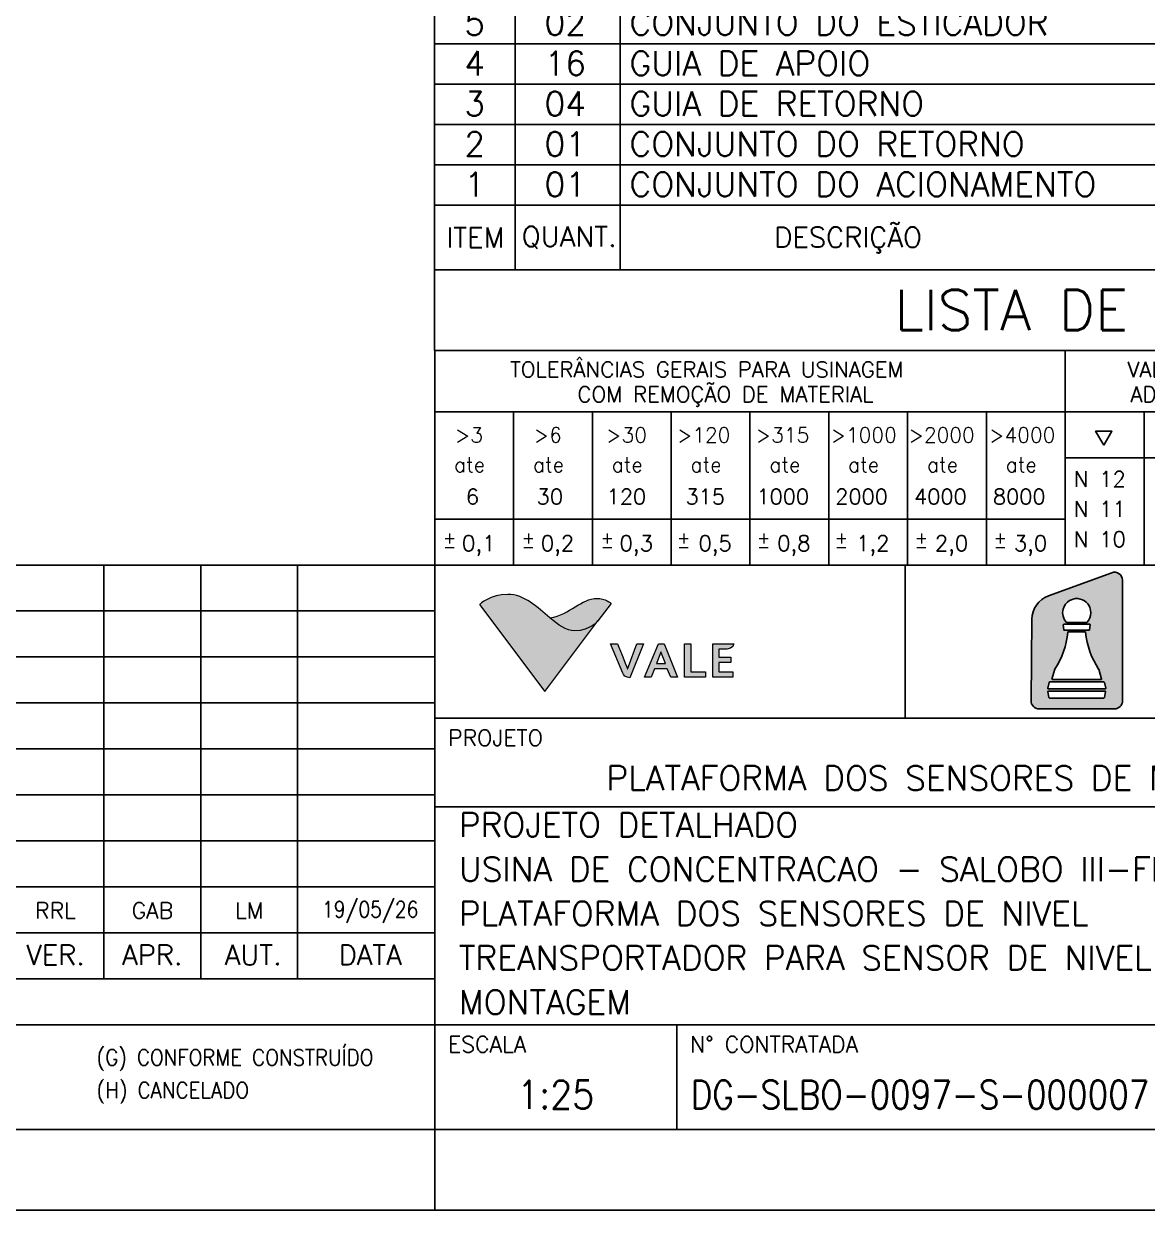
# Model space of a CAD drawing. Header units: metres. Extents: x 0 to 21025, y 0 to 14850.
# Drawn here: x 15126 to 18608, y 0 to 3678 of the extents above; entities that cross this region are included whole.
import ezdxf
from ezdxf.enums import TextEntityAlignment as Align

# ---------------------------------------------------------------- set-up
doc = ezdxf.new("R2010")
doc.units = ezdxf.units.M
doc.header["$LTSCALE"] = 25
for name, color, linetype in [('FORMATO', 7, 'Continuous'), ('FRL2', 2, 'Continuous'), ('FRL3', 3, 'Continuous'), ('FRL4', 4, 'Continuous'), ('FRL5', 5, 'Continuous'), ('FRL6', 6, 'Continuous'), ('FRL7', 7, 'Continuous'), ('FRR100', 4, 'Continuous'), ('FRR120', 5, 'Continuous'), ('FRR140', 5, 'Continuous'), ('FRR175', 1, 'Continuous'), ('FRR80', 3, 'Continuous'), ('GSB', 7, 'Continuous')]:
    doc.layers.add(name, color=color, linetype=linetype)
doc.styles.add('R100', font='simplex.shx', dxfattribs={"height": 2.5})
doc.styles.add('R120', font='simplex.shx', dxfattribs={"height": 3})
doc.styles.add('R140', font='simplex.shx', dxfattribs={"height": 3.5})
doc.styles.add('R200', font='simplex.shx', dxfattribs={"height": 5})
doc.styles.add('R80', font='simplex.shx', dxfattribs={"height": 2})
doc.styles.add('ROMANC', font='Romanc')
doc.styles.add('ROMANS', font='ROMANS.SHX')

# ---------------------------------------------------------------- blocks, each defined once
blk = doc.blocks.new('LOGO_PROJETA')
at = {"true_color": 0xe41f2a}
h = blk.add_hatch(color=242, dxfattribs=at)
h.dxf.hatch_style = 1
h.paths.add_polyline_path([(70.87, 101.34), (70.69, 102.82), (70.17, 104.2), (69.33, 105.42), (68.22, 106.42), (66.9, 107.13), (65.46, 107.49), (63.99, 107.5), (62.53, 107.16), (13.41, 89.15), (10.7, 87.91), (8.25, 86.3), (6.1, 84.36), (4.26, 82.13), (2.78, 79.66), (1.67, 76.98), (0.97, 74.13), (0.71, 71.16), (0, 7.88), (0.11, 6.65), (0.45, 5.49), (1.02, 4.41), (1.79, 3.45), (2.74, 2.67), (3.81, 2.09), (4.97, 1.74), (6.2, 1.61), (64.67, 1.61), (65.88, 1.73), (67.04, 2.08), (68.11, 2.65), (69.05, 3.43), (69.83, 4.37), (70.4, 5.44), (70.75, 6.6), (70.87, 7.81)])
h.paths.add_polyline_path([(45.56, 80.19), (46.12, 78.22), (46.32, 76.18), (46.11, 74.08), (45.51, 72.08), (44.55, 70.23), (43.23, 68.58), (27.56, 68.58), (25.99, 70.62), (25.94, 70.73), (25.94, 70.73), (25.94, 70.73), (25.3, 72.02), (24.84, 73.38), (24.57, 74.75), (24.48, 76.14), (24.56, 77.54), (24.82, 78.91), (24.82, 78.91), (25.56, 80.93), (26.68, 82.76), (28.12, 84.33), (29.87, 85.59), (31.23, 86.27), (32.67, 86.76), (32.67, 86.76), (34.49, 87.07), (36.31, 87.07), (38.07, 86.77), (39.76, 86.2), (41.32, 85.35), (42.74, 84.26), (43.98, 82.94), (44.99, 81.39)], flags=16)
h.paths.add_polyline_path([(45.85, 66.75), (45.38, 62.65), (25.42, 62.65), (24.92, 66.98), (25.33, 67.17), (45.71, 67.17)], flags=16)
h.paths.add_polyline_path([(42.76, 57.18), (43.46, 53.42), (44.39, 49.71), (45.55, 46.08), (46.93, 42.52), (48.53, 39.06), (50.35, 35.69), (52.42, 32.38), (54.63, 24.51), (54.19, 24.29), (16.3, 24.29), (16.22, 24.78), (16.1, 24.53), (16.14, 24.51), (18.34, 32.38), (20.41, 35.69), (22.23, 39.06), (23.83, 42.52), (25.22, 46.08), (26.38, 49.71), (27.31, 53.42), (28.01, 57.18), (28.52, 61.33), (42.25, 61.33)], flags=16)
h.paths.add_polyline_path([(14.29, 22.53), (13.96, 22.41), (12.96, 17.61), (13.04, 17.28), (13.35, 17.14), (57.67, 17.14), (57.84, 17.55), (56.89, 22.22), (56.7, 22.53)], flags=16)
h.paths.add_polyline_path([(13.91, 10.38), (14.1, 10.08), (56.51, 10.08), (56.85, 10.2), (57.82, 15.03), (57.74, 15.32), (57.45, 15.46), (13.12, 15.46), (12.95, 15.06)], flags=16)
at = {"color": 242, "true_color": 0xe41f2a}
for p, q in [((62.53, 107.16), (13.41, 89.15)), ((63.99, 107.5), (62.53, 107.16)), ((62.53, 107.16), (62.53, 107.16)), ((65.46, 107.49), (63.99, 107.5)), ((66.9, 107.13), (65.46, 107.49)), ((68.22, 106.42), (66.9, 107.13)), ((69.33, 105.42), (68.22, 106.42)), ((70.17, 104.2), (69.33, 105.42)), ((70.69, 102.82), (70.17, 104.2)), ((70.87, 101.34), (70.69, 102.82)), ((70.87, 7.81), (70.87, 101.34)), ((6.1, 84.36), (4.26, 82.13)), ((8.25, 86.3), (6.1, 84.36)), ((10.7, 87.91), (8.25, 86.3)), ((13.41, 89.15), (10.7, 87.91)), ((25.56, 80.93), (26.68, 82.76)), ((26.68, 82.76), (28.12, 84.33)), ((28.12, 84.33), (29.87, 85.59)), ((29.87, 85.59), (31.23, 86.27)), ((31.23, 86.27), (32.67, 86.76)), ((32.67, 86.76), (34.49, 87.07)), ((32.67, 86.76), (32.67, 86.76)), ((34.49, 87.07), (36.31, 87.07)), ((36.31, 87.07), (38.07, 86.77)), ((38.07, 86.77), (39.76, 86.2)), ((39.76, 86.2), (41.32, 85.35)), ((41.32, 85.35), (42.74, 84.26)), ((42.74, 84.26), (43.98, 82.94)), ((43.98, 82.94), (44.99, 81.39)), ((0.97, 74.13), (0.71, 71.16)), ((1.67, 76.98), (0.97, 74.13)), ((2.78, 79.66), (1.67, 76.98)), ((4.26, 82.13), (2.78, 79.66)), ((24.48, 76.14), (24.56, 77.54)), ((24.57, 74.75), (24.48, 76.14)), ((24.56, 77.54), (24.82, 78.91)), ((24.84, 73.38), (24.57, 74.75)), ((24.82, 78.91), (25.56, 80.93)), ((24.82, 78.91), (24.82, 78.91)), ((44.99, 81.39), (45.56, 80.19)), ((46.11, 74.08), (45.51, 72.08)), ((45.56, 80.19), (46.12, 78.22)), ((46.32, 76.18), (46.11, 74.08)), ((46.12, 78.22), (46.32, 76.18)), ((0.71, 71.16), (0, 7.88)), ((25.3, 72.02), (24.84, 73.38)), ((24.95, 66.74), (25.04, 67.04)), ((25.38, 62.99), (24.95, 66.74)), ((25.04, 67.04), (25.33, 67.17)), ((25.94, 70.73), (25.3, 72.02)), ((25.33, 67.17), (45.47, 67.17)), ((26.02, 70.59), (25.94, 70.73)), ((25.94, 70.73), (25.94, 70.73)), ((27.56, 68.58), (26.02, 70.59)), ((43.23, 68.58), (27.56, 68.58)), ((44.55, 70.23), (43.23, 68.58)), ((45.51, 72.08), (44.55, 70.23)), ((45.85, 66.74), (45.42, 62.99)), ((45.47, 67.17), (45.75, 67.04)), ((45.75, 67.04), (45.85, 66.75)), ((45.85, 66.75), (45.85, 66.74)), ((25.51, 62.74), (25.38, 62.99)), ((25.76, 62.65), (25.51, 62.74)), ((45.04, 62.65), (25.76, 62.65)), ((27.31, 53.42), (28.01, 57.18)), ((28.01, 57.18), (28.48, 60.99)), ((28.48, 60.99), (28.6, 61.23)), ((28.6, 61.23), (28.86, 61.33)), ((28.86, 61.33), (41.91, 61.33)), ((41.91, 61.33), (42.17, 61.23)), ((42.17, 61.23), (42.29, 60.99)), ((42.29, 60.99), (42.76, 57.18)), ((42.76, 57.18), (43.46, 53.42)), ((45.3, 62.74), (45.04, 62.65)), ((45.42, 62.99), (45.3, 62.74)), ((23.83, 42.52), (25.22, 46.08)), ((25.22, 46.08), (26.38, 49.71)), ((26.38, 49.71), (27.31, 53.42)), ((43.46, 53.42), (44.39, 49.71)), ((44.39, 49.71), (45.55, 46.08)), ((45.55, 46.08), (46.93, 42.52)), ((20.41, 35.69), (22.23, 39.06)), ((22.23, 39.06), (23.83, 42.52)), ((46.93, 42.52), (48.53, 39.06)), ((48.53, 39.06), (50.35, 35.69)), ((16.21, 24.77), (18.33, 32.33)), ((18.33, 32.33), (18.38, 32.44)), ((18.38, 32.44), (20.41, 35.69)), ((50.35, 35.69), (52.38, 32.44)), ((52.38, 32.44), (52.44, 32.33)), ((52.44, 32.33), (54.55, 24.77)), ((12.96, 17.61), (13.92, 22.22)), ((13.92, 22.22), (14.05, 22.44)), ((14.05, 22.44), (14.29, 22.53)), ((14.29, 22.53), (56.5, 22.53)), ((16.22, 24.78), (16.21, 24.77)), ((16.28, 24.44), (16.22, 24.78)), ((16.59, 24.29), (16.28, 24.44)), ((54.19, 24.29), (16.59, 24.29)), ((54.49, 24.44), (54.19, 24.29)), ((54.55, 24.77), (54.49, 24.44)), ((56.5, 22.53), (56.75, 22.45)), ((56.75, 22.45), (56.89, 22.22)), ((56.89, 22.22), (57.83, 17.6)), ((13.04, 17.28), (12.96, 17.61)), ((12.96, 17.61), (12.96, 17.61)), ((12.96, 15.09), (13.08, 15.35)), ((12.96, 15.01), (12.96, 15.09)), ((13.91, 10.38), (12.96, 15.01)), ((13.35, 17.14), (13.04, 17.28)), ((13.08, 15.35), (13.34, 15.46)), ((13.34, 15.46), (57.45, 15.46)), ((57.45, 17.14), (13.35, 17.14)), ((14.05, 10.17), (13.91, 10.38)), ((14.29, 10.08), (14.05, 10.17)), ((56.51, 10.08), (14.29, 10.08)), ((56.75, 10.17), (56.51, 10.08)), ((56.89, 10.38), (56.75, 10.17)), ((57.81, 15.01), (56.89, 10.38)), ((57.72, 17.26), (57.45, 17.14)), ((57.45, 15.46), (57.74, 15.32)), ((57.83, 17.53), (57.72, 17.26)), ((57.74, 15.32), (57.82, 15.01)), ((57.82, 15.01), (57.81, 15.01)), ((57.83, 17.6), (57.83, 17.53)), ((0, 7.88), (0.11, 6.65)), ((0.11, 6.65), (0.45, 5.49)), ((0.45, 5.49), (1.02, 4.41)), ((1.02, 4.41), (1.79, 3.45)), ((1.79, 3.45), (2.74, 2.67)), ((2.74, 2.67), (3.81, 2.09)), ((3.81, 2.09), (4.97, 1.74)), ((4.97, 1.74), (6.2, 1.61)), ((6.2, 1.61), (64.67, 1.61)), ((64.67, 1.61), (65.88, 1.73)), ((65.88, 1.73), (67.04, 2.08)), ((67.04, 2.08), (68.11, 2.65)), ((68.11, 2.65), (69.05, 3.43)), ((69.05, 3.43), (69.83, 4.37)), ((69.83, 4.37), (70.4, 5.44)), ((70.4, 5.44), (70.75, 6.6)), ((70.75, 6.6), (70.87, 7.81))]:
    blk.add_line(p, q, dxfattribs=at)
blk = doc.blocks.new('A1')
at = {"layer": 'FORMATO', "linetype": 'Continuous', "lineweight": 0, "true_color": 0x007e7a}
h = blk.add_hatch(color=136, dxfattribs=at)
edge = h.paths.add_edge_path()
edge.add_spline(control_points=[(670.28, 73.44), (671.31, 72.57), (672.29, 71.85), (673.36, 71.85), (673.36, 71.85), (675.31, 71.85), (676.22, 73.07), (676.22, 73.07), (676.22, 73.07), (676.22, 73.07), (669.63, 64.31), (669.63, 64.31), (669.63, 64.31), (669.63, 64.31), (661.56, 75.11), (661.56, 75.11), (661.56, 75.11), (661.56, 75.11), (662.88, 76.36), (665.07, 76.36), (665.07, 76.36), (667.14, 76.36), (668.75, 74.74), (670.28, 73.44)], knot_values=[0, 0, 0, 0, 0.166667, 0.166667, 0.166667, 0.166767, 0.333333, 0.333333, 0.333333, 0.333433, 0.5, 0.5, 0.5, 0.5001, 0.666667, 0.666667, 0.666667, 0.666767, 0.833333, 0.833333, 0.833333, 0.833433, 1, 1, 1, 1], degree=3, periodic=0)
at = {"layer": 'FORMATO', "linetype": 'Continuous', "lineweight": 0, "true_color": 0xedb111}
h = blk.add_hatch(color=40, dxfattribs=at)
edge = h.paths.add_edge_path()
edge.add_spline(control_points=[(677.87, 75.24), (677.87, 75.24), (677.12, 75.86), (676.12, 75.86), (676.12, 75.86), (674.11, 75.86), (672.85, 73.85), (670.28, 73.44), (670.28, 73.44), (671.31, 72.57), (672.29, 71.85), (673.36, 71.85), (673.36, 71.85), (675.31, 71.85), (676.22, 73.07), (676.22, 73.07), (676.22, 73.07), (676.22, 73.07), (677.87, 75.24), (677.87, 75.24)], knot_values=[0, 0, 0, 0, 0.2, 0.2, 0.2, 0.2001, 0.4, 0.4, 0.4, 0.4001, 0.6, 0.6, 0.6, 0.6001, 0.8, 0.8, 0.8, 0.8001, 1, 1, 1, 1], degree=3, periodic=0)
at = {"layer": 'FORMATO', "linetype": 'Continuous', "lineweight": 0, "true_color": 0x919191}
h = blk.add_hatch(color=252, dxfattribs=at)
edge = h.paths.add_edge_path()
edge.add_spline(control_points=[(681.87, 70.24), (681.87, 70.24), (681.06, 70.24), (681.06, 70.24), (681.06, 70.24), (681.06, 70.24), (680.02, 67.41), (680.02, 67.41), (680.02, 67.41), (679.95, 67.24), (679.92, 67.13), (679.92, 67.13), (679.92, 67.13), (679.92, 67.13), (679.91, 67.13), (679.91, 67.13), (679.91, 67.13), (679.91, 67.13), (679.08, 69.21), (678.66, 70.24), (678.66, 70.24), (678.66, 70.24), (677.81, 70.24), (677.81, 70.24), (677.81, 70.24), (677.81, 70.24), (679.3, 66.6), (679.3, 66.6), (679.3, 66.6), (679.39, 66.38), (679.66, 66.03), (680.19, 66.03), (680.19, 66.03), (680.19, 66.03), (681.87, 70.24), (681.87, 70.24)], knot_values=[0, 0, 0, 0, 0.111111, 0.111111, 0.111111, 0.111211, 0.222222, 0.222222, 0.222222, 0.222322, 0.333333, 0.333333, 0.333333, 0.333433, 0.444444, 0.444444, 0.444444, 0.444544, 0.555556, 0.555556, 0.555556, 0.555656, 0.666667, 0.666667, 0.666667, 0.666767, 0.777778, 0.777778, 0.777778, 0.777878, 0.888889, 0.888889, 0.888889, 0.888989, 1, 1, 1, 1], degree=3, periodic=0)
h = blk.add_hatch(color=252, dxfattribs=at)
edge = h.paths.add_edge_path()
edge.add_spline(control_points=[(692.96, 66.09), (692.96, 66.09), (692.96, 66.75), (692.96, 66.75), (692.96, 66.75), (692.96, 66.75), (691.21, 66.75), (691.21, 66.75), (691.21, 66.75), (691.21, 66.75), (691.21, 67.93), (691.21, 67.93), (691.21, 67.93), (691.21, 67.93), (692.69, 67.93), (692.69, 67.93), (692.69, 67.93), (692.69, 67.93), (692.69, 68.56), (692.69, 68.56), (692.69, 68.56), (692.69, 68.56), (691.21, 68.56), (691.21, 68.56), (691.21, 68.56), (691.21, 68.56), (691.21, 69.58), (691.21, 69.58), (691.21, 69.58), (691.21, 69.58), (692.22, 69.58), (692.22, 69.58), (692.22, 69.58), (693.01, 69.58), (693.06, 70.24), (693.06, 70.24), (693.06, 70.24), (693.06, 70.24), (690.46, 70.24), (690.46, 70.24), (690.46, 70.24), (690.46, 70.24), (690.46, 66.09), (690.46, 66.09), (690.46, 66.09), (690.46, 66.09), (692.96, 66.09), (692.96, 66.09)], knot_values=[0, 0, 0, 0, 0.083333, 0.083333, 0.083333, 0.083433, 0.166667, 0.166667, 0.166667, 0.166767, 0.25, 0.25, 0.25, 0.2501, 0.333333, 0.333333, 0.333333, 0.333433, 0.416667, 0.416667, 0.416667, 0.416767, 0.5, 0.5, 0.5, 0.5001, 0.583333, 0.583333, 0.583333, 0.583433, 0.666667, 0.666667, 0.666667, 0.666767, 0.75, 0.75, 0.75, 0.7501, 0.833333, 0.833333, 0.833333, 0.833433, 0.916667, 0.916667, 0.916667, 0.916767, 1, 1, 1, 1], degree=3, periodic=0)
edge = h.paths.add_edge_path()
edge.add_spline(control_points=[(689.58, 66.09), (689.58, 66.09), (689.58, 66.75), (689.58, 66.75), (689.58, 66.75), (689.58, 66.75), (687.74, 66.75), (687.74, 66.75), (687.74, 66.75), (687.74, 66.75), (687.74, 70.24), (687.74, 70.24), (687.74, 70.24), (687.74, 70.24), (686.98, 70.24), (686.98, 70.24), (686.98, 70.24), (686.98, 70.24), (686.98, 66.09), (686.98, 66.09), (686.98, 66.09), (686.98, 66.09), (689.58, 66.09), (689.58, 66.09)], knot_values=[0, 0, 0, 0, 0.166667, 0.166667, 0.166667, 0.166767, 0.333333, 0.333333, 0.333333, 0.333433, 0.5, 0.5, 0.5, 0.5001, 0.666667, 0.666667, 0.666667, 0.666767, 0.833333, 0.833333, 0.833333, 0.833433, 1, 1, 1, 1], degree=3, periodic=0)
edge = h.paths.add_edge_path()
edge.add_spline(control_points=[(686.09, 66.09), (686.09, 66.09), (684.45, 70.24), (684.45, 70.24), (684.45, 70.24), (684.45, 70.24), (683.73, 70.24), (683.73, 70.24), (683.73, 70.24), (683.73, 70.24), (682.01, 66.09), (682.01, 66.09), (682.01, 66.09), (682.01, 66.09), (682.82, 66.09), (682.82, 66.09), (682.82, 66.09), (682.82, 66.09), (683.24, 67.15), (683.24, 67.15), (683.24, 67.15), (683.24, 67.15), (684.83, 67.15), (684.83, 67.15), (684.83, 67.15), (684.83, 67.15), (685.25, 66.09), (685.25, 66.09), (685.25, 66.09), (685.25, 66.09), (686.09, 66.09), (686.09, 66.09)], knot_values=[0, 0, 0, 0, 0.125, 0.125, 0.125, 0.1251, 0.25, 0.25, 0.25, 0.2501, 0.375, 0.375, 0.375, 0.3751, 0.5, 0.5, 0.5, 0.5001, 0.625, 0.625, 0.625, 0.6251, 0.75, 0.75, 0.75, 0.7501, 0.875, 0.875, 0.875, 0.8751, 1, 1, 1, 1], degree=3, periodic=0)
edge = h.paths.add_edge_path(flags=16)
edge.add_spline(control_points=[(684.59, 67.8), (684.59, 67.8), (683.5, 67.8), (683.5, 67.8), (683.5, 67.8), (683.5, 67.8), (684.04, 69.2), (684.04, 69.2), (684.04, 69.2), (684.04, 69.2), (684.05, 69.22), (684.05, 69.22), (684.05, 69.22), (684.05, 69.22), (684.59, 67.8), (684.59, 67.8)], knot_values=[0, 0, 0, 0, 0.25, 0.25, 0.25, 0.2501, 0.5, 0.5, 0.5, 0.5001, 0.75, 0.75, 0.75, 0.7501, 1, 1, 1, 1], degree=3, periodic=0)
at = {"layer": 'FORMATO', "color": 136, "lineweight": 0, "true_color": 0x007e7a}
blk.add_open_spline([(670.28, 73.44), (671.31, 72.57), (672.29, 71.85), (673.36, 71.85), (673.36, 71.85), (675.31, 71.85), (676.22, 73.07), (676.22, 73.07), (676.22, 73.07), (676.22, 73.07), (669.63, 64.31), (669.63, 64.31), (669.63, 64.31), (669.63, 64.31), (661.56, 75.11), (661.56, 75.11), (661.56, 75.11), (661.56, 75.11), (662.88, 76.36), (665.07, 76.36), (665.07, 76.36), (667.14, 76.36), (668.75, 74.74), (670.28, 73.44)], degree=3, knots=[0, 0, 0, 0, 0.166667, 0.166667, 0.166667, 0.166667, 0.333333, 0.333333, 0.333333, 0.333333, 0.5, 0.5, 0.5, 0.5, 0.666667, 0.666667, 0.666667, 0.666667, 0.833333, 0.833333, 0.833333, 0.833333, 1, 1, 1, 1], dxfattribs=at)
at = {"layer": 'FORMATO', "color": 40, "lineweight": 0, "true_color": 0xedb111}
blk.add_open_spline([(677.87, 75.24), (677.87, 75.24), (677.12, 75.86), (676.12, 75.86), (676.12, 75.86), (674.11, 75.86), (672.85, 73.85), (670.28, 73.44), (670.28, 73.44), (671.31, 72.57), (672.29, 71.85), (673.36, 71.85), (673.36, 71.85), (675.31, 71.85), (676.22, 73.07), (676.22, 73.07), (676.22, 73.07), (676.22, 73.07), (677.87, 75.24), (677.87, 75.24)], degree=3, knots=[0, 0, 0, 0, 0.2, 0.2, 0.2, 0.2, 0.4, 0.4, 0.4, 0.4, 0.6, 0.6, 0.6, 0.6, 0.8, 0.8, 0.8, 0.8, 1, 1, 1, 1], dxfattribs=at)
at = {"layer": 'FORMATO', "color": 252, "lineweight": 0, "true_color": 0x919191}
for points, knots in [([(681.87, 70.24), (681.87, 70.24), (681.06, 70.24), (681.06, 70.24), (681.06, 70.24), (681.06, 70.24), (680.02, 67.41), (680.02, 67.41), (680.02, 67.41), (679.95, 67.24), (679.92, 67.13), (679.92, 67.13), (679.92, 67.13), (679.92, 67.13), (679.91, 67.13), (679.91, 67.13), (679.91, 67.13), (679.91, 67.13), (679.08, 69.21), (678.66, 70.24), (678.66, 70.24), (678.66, 70.24), (677.81, 70.24), (677.81, 70.24), (677.81, 70.24), (677.81, 70.24), (679.3, 66.6), (679.3, 66.6), (679.3, 66.6), (679.39, 66.38), (679.66, 66.03), (680.19, 66.03), (680.19, 66.03), (680.19, 66.03), (681.87, 70.24), (681.87, 70.24)], [0, 0, 0, 0, 0.111111, 0.111111, 0.111111, 0.111111, 0.222222, 0.222222, 0.222222, 0.222222, 0.333333, 0.333333, 0.333333, 0.333333, 0.444444, 0.444444, 0.444444, 0.444444, 0.555556, 0.555556, 0.555556, 0.555556, 0.666667, 0.666667, 0.666667, 0.666667, 0.777778, 0.777778, 0.777778, 0.777778, 0.888889, 0.888889, 0.888889, 0.888889, 1, 1, 1, 1]), ([(686.09, 66.09), (686.09, 66.09), (684.45, 70.24), (684.45, 70.24), (684.45, 70.24), (684.45, 70.24), (683.73, 70.24), (683.73, 70.24), (683.73, 70.24), (683.73, 70.24), (682.01, 66.09), (682.01, 66.09), (682.01, 66.09), (682.01, 66.09), (682.82, 66.09), (682.82, 66.09), (682.82, 66.09), (682.82, 66.09), (683.24, 67.15), (683.24, 67.15), (683.24, 67.15), (683.24, 67.15), (684.83, 67.15), (684.83, 67.15), (684.83, 67.15), (684.83, 67.15), (685.25, 66.09), (685.25, 66.09), (685.25, 66.09), (685.25, 66.09), (686.09, 66.09), (686.09, 66.09)], [0, 0, 0, 0, 0.125, 0.125, 0.125, 0.125, 0.25, 0.25, 0.25, 0.25, 0.375, 0.375, 0.375, 0.375, 0.5, 0.5, 0.5, 0.5, 0.625, 0.625, 0.625, 0.625, 0.75, 0.75, 0.75, 0.75, 0.875, 0.875, 0.875, 0.875, 1, 1, 1, 1]), ([(684.59, 67.8), (684.59, 67.8), (683.5, 67.8), (683.5, 67.8), (683.5, 67.8), (683.5, 67.8), (684.04, 69.2), (684.04, 69.2), (684.04, 69.2), (684.04, 69.2), (684.05, 69.22), (684.05, 69.22), (684.05, 69.22), (684.05, 69.22), (684.59, 67.8), (684.59, 67.8)], [0, 0, 0, 0, 0.25, 0.25, 0.25, 0.25, 0.5, 0.5, 0.5, 0.5, 0.75, 0.75, 0.75, 0.75, 1, 1, 1, 1]), ([(689.58, 66.09), (689.58, 66.09), (689.58, 66.75), (689.58, 66.75), (689.58, 66.75), (689.58, 66.75), (687.74, 66.75), (687.74, 66.75), (687.74, 66.75), (687.74, 66.75), (687.74, 70.24), (687.74, 70.24), (687.74, 70.24), (687.74, 70.24), (686.98, 70.24), (686.98, 70.24), (686.98, 70.24), (686.98, 70.24), (686.98, 66.09), (686.98, 66.09), (686.98, 66.09), (686.98, 66.09), (689.58, 66.09), (689.58, 66.09)], [0, 0, 0, 0, 0.166667, 0.166667, 0.166667, 0.166667, 0.333333, 0.333333, 0.333333, 0.333333, 0.5, 0.5, 0.5, 0.5, 0.666667, 0.666667, 0.666667, 0.666667, 0.833333, 0.833333, 0.833333, 0.833333, 1, 1, 1, 1]), ([(692.96, 66.09), (692.96, 66.09), (692.96, 66.75), (692.96, 66.75), (692.96, 66.75), (692.96, 66.75), (691.21, 66.75), (691.21, 66.75), (691.21, 66.75), (691.21, 66.75), (691.21, 67.93), (691.21, 67.93), (691.21, 67.93), (691.21, 67.93), (692.69, 67.93), (692.69, 67.93), (692.69, 67.93), (692.69, 67.93), (692.69, 68.56), (692.69, 68.56), (692.69, 68.56), (692.69, 68.56), (691.21, 68.56), (691.21, 68.56), (691.21, 68.56), (691.21, 68.56), (691.21, 69.58), (691.21, 69.58), (691.21, 69.58), (691.21, 69.58), (692.22, 69.58), (692.22, 69.58), (692.22, 69.58), (693.01, 69.58), (693.06, 70.24), (693.06, 70.24), (693.06, 70.24), (693.06, 70.24), (690.46, 70.24), (690.46, 70.24), (690.46, 70.24), (690.46, 70.24), (690.46, 66.09), (690.46, 66.09), (690.46, 66.09), (690.46, 66.09), (692.96, 66.09), (692.96, 66.09)], [0, 0, 0, 0, 0.083333, 0.083333, 0.083333, 0.083333, 0.166667, 0.166667, 0.166667, 0.166667, 0.25, 0.25, 0.25, 0.25, 0.333333, 0.333333, 0.333333, 0.333333, 0.416667, 0.416667, 0.416667, 0.416667, 0.5, 0.5, 0.5, 0.5, 0.583333, 0.583333, 0.583333, 0.583333, 0.666667, 0.666667, 0.666667, 0.666667, 0.75, 0.75, 0.75, 0.75, 0.833333, 0.833333, 0.833333, 0.833333, 0.916667, 0.916667, 0.916667, 0.916667, 1, 1, 1, 1])]:
    blk.add_open_spline(points, degree=3, knots=knots, dxfattribs=at)
at = {"layer": 'FRL2'}
blk.add_line((656, 10), (656, 0), dxfattribs=at)
at = {"layer": 'FRL3', "linetype": 'Continuous'}
for p, q in [((615, 80), (615, 28.7)), ((627, 80), (627, 28.7)), ((639, 80), (639, 28.7))]:
    blk.add_line(p, q, dxfattribs=at)
at = {"layer": 'FRL4', "linetype": 'Continuous'}
for p, q in [((714.33, 61), (714.33, 80)), ((471, 34.4), (656, 34.4)), ((471, 28.7), (656, 28.7)), ((471, 23), (656, 23)), ((686, 10), (686, 23))]:
    blk.add_line(p, q, dxfattribs=at)
at = {"layer": 'FRL5'}
for p, q in [((25, 80), (831, 80)), ((656, 61), (831, 61)), ((656, 50), (831, 50)), ((656, 23), (831, 23))]:
    blk.add_line(p, q, dxfattribs=at)
at = {"layer": 'FRL5', "linetype": 'Continuous'}
blk.add_line((656, 10), (656, 80), dxfattribs=at)
at = {"layer": 'FRL6', "linetype": 'Continuous'}
blk.add_line((25, 10), (831, 10), dxfattribs=at)
at = {"layer": 'FRL7', "linetype": 'Continuous'}
for p, q in [((471, 74.3), (656, 74.3)), ((471, 68.6), (656, 68.6)), ((471, 62.9), (656, 62.9)), ((471, 57.2), (656, 57.2)), ((471, 51.5), (656, 51.5)), ((471, 45.8), (656, 45.8)), ((471, 40.1), (656, 40.1)), ((0, 0), (841, 0))]:
    blk.add_line(p, q, dxfattribs=at)
at = {"xscale": 0.16, "yscale": 0.16, "zscale": 0.16}
blk.add_blockref('LOGO_PROJETA', (729.92, 61.9), dxfattribs=at)
at = {"layer": 'FRR100', "style": 'R100'}
for s, p in [('VER.', (609, 31.66)), ('APR.', (621, 31.66)), ('AUT.', (633.5, 31.66)), ('DATA', (648, 31.66))]:
    blk.add_text(s, height=2.5, dxfattribs=at).set_placement(p, align=Align.MIDDLE)
at = {"layer": 'FRR120', "style": 'R120'}
for tag, p in [('FASE_DO_PROJETO', (659, 46.29)), ('ÁREA_E/OU_SUBÁREA', (659, 40.79)), ('TÍTULO_DO_DESENHO', (659, 35.29)), ('SUBTÍTULO_1_DO_DESENHO', (659, 29.79)), ('SUBTÍTULO_2_DO_DESENHO', (659, 24.29))]:
    blk.add_attdef(tag, p, '', height=3, dxfattribs=at)
at = {"layer": 'FRR140', "style": 'R140', "width": 0.91}
for tag, p in [('NÚMERO_DA_CONTRATADA', (687.72, 12.6)), ('NUMERO_VALE', (752.89, 12.6))]:
    blk.add_attdef(tag, p, '', height=3.5, dxfattribs=at)
for tag, p in [('REVISÃO', (823.5, 14.68)), ('ESCALA', (671, 14.35))]:
    blk.add_attdef(tag, text='', height=3.5, dxfattribs=at).set_placement(p, align=Align.MIDDLE)
at = {"layer": 'FRR175', "style": 'R120'}
for tag, p in [('CLASSIFICAÇÃO', (811.83, 67.73)), ('PROJETO', (716.31, 53.59)), ('N_PROJ_SE', (793.5, 53.59)), ('N_CONTRATO', (796.97, 47.3))]:
    blk.add_attdef(tag, text='', height=3, dxfattribs=at).set_placement(p, align=Align.MIDDLE_CENTER)
at = {"layer": 'FRR80', "style": 'R80'}
for s, p in [('PROJETO', (657.66, 57.57)), ('ESCALA', (657.66, 19.57)), ('N%%D CONTRATADA', (687.66, 19.57))]:
    blk.add_text(s, height=2, dxfattribs=at).set_placement(p)
at = {"layer": 'FRR80', "style": 'R80', "width": 0.9}
for s, p in [('(G) CONFORME CONSTRUÍDO', (614.08, 17.95)), ('(H) CANCELADO', (614.08, 13.89))]:
    blk.add_text(s, height=2, dxfattribs=at).set_placement(p)
at = {"layer": 'FRR80', "style": 'R80'}
for tag, p in [('8A_REV', (476, 77.07)), ('EMIS.', (486, 77.07)), ('PROJ.', (585, 77.07)), ('DES.', (597, 77.07)), ('VER.', (609, 77.07)), ('APR.', (621, 77.07)), ('AUT.', (633.01, 77.07)), ('7A_REV', (476, 71.37)), ('EMIS.', (486, 71.37)), ('PROJ.', (585, 71.37)), ('DES.', (597, 71.37)), ('VER.', (609, 71.37)), ('APR.', (621, 71.37)), ('AUT.', (633.01, 71.37)), ('6A_REV', (476, 65.67)), ('EMIS.', (486, 65.67)), ('PROJ.', (585, 65.67)), ('DES.', (597, 65.67)), ('VER.', (609, 65.67)), ('APR.', (621, 65.67)), ('AUT.', (633.01, 65.67)), ('5A_REV', (476, 59.97)), ('EMIS.', (486, 59.97)), ('PROJ.', (585, 59.97)), ('DES.', (597, 59.97)), ('VER.', (609, 59.97)), ('APR.', (621, 59.97)), ('AUT.', (633.01, 59.97)), ('4A_REV', (476, 54.27)), ('EMIS.', (486, 54.27)), ('PROJ.', (585, 54.27)), ('DES.', (597, 54.27)), ('VER.', (609, 54.27)), ('APR.', (621, 54.27)), ('AUT.', (633.01, 54.27)), ('3A_REV', (476, 48.57)), ('EMIS.', (486, 48.57)), ('PROJ.', (585, 48.57)), ('DES.', (597, 48.57)), ('VER.', (609, 48.57)), ('APR.', (621, 48.57)), ('AUT.', (633.01, 48.57)), ('2A_REV', (476, 42.87)), ('EMIS.', (486, 42.87)), ('PROJ.', (585, 42.87)), ('DES.', (597, 42.87)), ('VER.', (609, 42.87)), ('APR.', (621, 42.87)), ('AUT.', (633.01, 42.87)), ('1a_REV', (476, 37.17)), ('EMIS.', (486, 37.17)), ('PROJ.', (585, 37.17)), ('DES.', (597, 37.17)), ('VER.', (609, 37.17)), ('APR.', (621, 37.17)), ('AUT.', (633.01, 37.17))]:
    blk.add_attdef(tag, text='', height=2, dxfattribs=at).set_placement(p, align=Align.MIDDLE)
for p in [(492.61, 76.08), (492.61, 70.38), (492.61, 64.68), (492.61, 58.98), (492.61, 53.28), (492.61, 47.58), (492.61, 41.88), (492.61, 36.18)]:
    blk.add_attdef('DESCRIÇÃO_DA_REVISÃO', p, '', height=2, dxfattribs=at)
at = {"layer": 'FRR80', "style": 'R80', "width": 0.85}
for p in [(648, 77.07), (648, 71.37), (648, 65.67), (648, 59.97), (648, 54.27), (648, 48.57), (648, 42.87), (648, 37.17)]:
    blk.add_attdef('DATA', text='', height=2, dxfattribs=at).set_placement(p, align=Align.MIDDLE)
blk = doc.blocks.new('USINAGEM')
at = {"layer": 'FRL7', "ltscale": 5}
for p, q in [((656, 106.61), (830.99, 106.61)), ((656, 80), (656, 106.61))]:
    blk.add_line(p, q, dxfattribs=at)
for points in [[(734.16, 80), (734.16, 106.61)], [(812.32, 80), (812.32, 106.61)], [(822.09, 80), (822.09, 106.61)], [(830.99, 99.01), (656, 99.01)], [(665.77, 80), (665.77, 99.01)], [(675.54, 80), (675.54, 99.01)], [(685.31, 80), (685.31, 99.01)], [(695.08, 80), (695.08, 99.01)], [(704.85, 80), (704.85, 99.01)], [(714.62, 80), (714.62, 99.01)], [(724.39, 80), (724.39, 99.01)], [(743.93, 80), (743.93, 99.01)], [(753.7, 80), (753.7, 99.01)], [(763.47, 80), (763.47, 99.01)], [(773.24, 80), (773.24, 99.01)], [(783.01, 80), (783.01, 99.01)], [(792.78, 80), (792.78, 99.01)], [(802.55, 80), (802.55, 99.01)], [(734.16, 93.31), (812.32, 93.31)], [(656, 85.7), (734.16, 85.7)]]:
    blk.add_lwpolyline(points, dxfattribs=at)
at = {"layer": 'FRR80'}
for p, q in [((817.13, 92.21), (820, 97.18)), ((746.75, 95.5), (746.5, 94.59)), ((746.5, 94.59), (746.59, 94.61)), ((746.83, 95.52), (746.59, 94.61)), ((766.29, 95.5), (766.04, 94.59)), ((766.04, 94.59), (766.13, 94.61)), ((766.37, 95.52), (766.13, 94.61)), ((785.83, 95.5), (785.58, 94.59)), ((785.58, 94.59), (785.67, 94.61)), ((785.91, 95.52), (785.67, 94.61)), ((805.37, 95.5), (805.12, 94.59)), ((805.12, 94.59), (805.21, 94.61)), ((805.45, 95.52), (805.21, 94.61)), ((815.82, 94.49), (817.13, 92.21)), ((817.13, 87.11), (820, 92.07)), ((815.82, 89.38), (817.13, 87.11)), ((818.44, 89.38), (815.82, 89.38)), ((817.13, 81.94), (820, 86.9)), ((815.82, 84.21), (817.13, 81.94))]:
    blk.add_line(p, q, dxfattribs=at)
for points in [[(738.94, 94.85), (739.94, 96.58), (737.93, 96.58)], [(757.72, 94.85), (758.73, 96.58), (756.72, 96.58)], [(759.73, 94.85), (760.73, 96.58), (758.73, 96.58)], [(775.59, 94.85), (776.6, 96.58), (774.59, 96.58)], [(777.6, 94.85), (778.6, 96.58), (776.6, 96.58)], [(779.61, 94.85), (780.61, 96.58), (778.6, 96.58)], [(794.5, 94.85), (795.5, 96.58), (793.49, 96.58)], [(796.51, 94.85), (797.51, 96.58), (795.5, 96.58)], [(798.52, 94.85), (799.52, 96.58), (797.51, 96.58)], [(800.53, 94.85), (801.53, 96.58), (799.52, 96.58)]]:
    blk.add_lwpolyline(points, close=True, dxfattribs=at)
blk.add_lwpolyline([(824.57, 94.9), (829.25, 94.9)], dxfattribs=at)
blk.add_circle((817.13, 83.38), 0.689, dxfattribs=at)
at = {"layer": 'FRR80', "style": 'ROMANS'}
for s, height, p in [('SÍMBOLO', 1.159, (813.33, 104.78)), ('SIMBOLO', 1.159, (813.33, 104.78)), ('TOLERÂNCIAS GERAIS PARA USINAGEM', 1.9322, (665.35, 103.28)), ('VALORES DE RUGOSIDADE (Ra) MÁXIMOS', 1.9322, (741.86, 103.28)), ('SOBRE', 1.449, (823.81, 104.02)), ('DE', 1.159, (815.95, 102.16)), ('COM REMOÇÃO DE MATERIAL', 1.9322, (673.71, 100.2)), ('ADMISSÍVEIS DAS CLASSES N E GRUPOS', 1.9322, (742.25, 100.2)), ('METAL', 1.449, (824.11, 100.29)), ('USINAGEM', 1.159, (812.85, 99.69)), ('>3', 1.836, (658.53, 95.2)), ('>6', 1.836, (668.3, 95.2)), ('>30', 1.836, (677.27, 95.2)), ('>120', 1.836, (686.05, 95.2)), ('>315', 1.836, (695.82, 95.2)), ('>1000', 1.836, (705.1, 95.2)), ('>2000', 1.836, (714.75, 95.2)), ('>4000', 1.836, (724.74, 95.2)), ('ate', 1.836, (658.39, 91.52)), ('ate', 1.836, (668.16, 91.52)), ('ate', 1.836, (677.93, 91.52)), ('ate', 1.836, (687.7, 91.52)), ('ate', 1.836, (697.47, 91.52)), ('ate', 1.836, (707.24, 91.52)), ('ate', 1.836, (717.01, 91.52)), ('ate', 1.836, (726.78, 91.52)), ('N 12', 1.932, (735.21, 89.69)), ('50', 1.932, (745.78, 89.69)), ('N 9', 1.932, (755.55, 89.69)), ('6,3', 1.932, (765.32, 89.69)), ('N 6', 1.932, (775.09, 89.69)), ('0,8', 1.932, (784.86, 89.69)), ('N 3', 1.932, (794.63, 89.69)), ('0,1', 1.932, (803.33, 89.69)), ('6', 1.9, (659.86, 87.53)), ('30', 1.901, (668.64, 87.53)), ('120', 1.901, (677.32, 87.53)), ('315', 1.901, (687.09, 87.53)), ('1000', 1.901, (695.89, 87.53)), ('2000', 1.901, (705.66, 87.53)), ('4000', 1.901, (715.43, 87.53)), ('8000', 1.901, (725.2, 87.53)), ('com', 1.932, (824.19, 88.01)), ('N 11', 1.932, (735.22, 85.99)), ('25', 1.932, (745.66, 85.99)), ('N 8', 1.932, (755.56, 85.99)), ('3,2', 1.932, (765.2, 85.99)), ('N 5', 1.932, (775.09, 85.99)), ('0,4', 1.932, (784.85, 85.99)), ('N 2', 1.932, (794.63, 85.99)), ('0,05', 1.932, (803.33, 85.99)), ('+', 1.45, (657.04, 82.65)), ('+', 1.45, (666.81, 82.65)), ('+', 1.45, (676.58, 82.65)), ('+', 1.45, (686.07, 82.65)), ('+', 1.45, (695.98, 82.65)), ('+', 1.45, (705.61, 82.65)), ('+', 1.45, (715.52, 82.65)), ('+', 1.45, (725.29, 82.65)), ('N 10', 1.932, (735.21, 82.23)), ('12,5', 1.932, (745.23, 82.23)), ('N 7', 1.932, (755.55, 82.23)), ('1,6', 1.932, (765.22, 82.23)), ('N 4', 1.932, (775.09, 82.23)), ('0,2', 1.932, (784.88, 82.23)), ('N 1', 1.932, (794.63, 82.23)), ('0,025', 1.932, (803.35, 82.23)), ('sem', 1.932, (824.19, 83.14)), ('0,1', 1.932, (659.38, 81.73)), ('0,2', 1.932, (669.15, 81.73)), ('0,3', 1.932, (678.92, 81.73)), ('0,5', 1.932, (688.69, 81.73)), ('0,8', 1.932, (698.46, 81.73)), ('1,2', 1.932, (708.23, 81.73)), ('2,0', 1.932, (718, 81.73)), ('3,0', 1.932, (727.77, 81.73)), ('-', 1.45, (657.04, 81.54)), ('-', 1.45, (666.81, 81.54)), ('-', 1.45, (676.58, 81.54)), ('-', 1.45, (686.07, 81.54)), ('-', 1.45, (695.98, 81.54)), ('-', 1.45, (705.61, 81.54)), ('-', 1.45, (715.52, 81.54)), ('-', 1.45, (725.29, 81.54))]:
    blk.add_text(s, height=height, dxfattribs=at).set_placement(p)
at = {"layer": 'FRR80', "style": 'ROMANC', "oblique": 15}
for p in [(746.23, 95.26), (765.77, 95.26), (785.31, 95.26), (804.85, 95.26)]:
    blk.add_text('um', height=1.932, dxfattribs=at).set_placement(p)
blk = doc.blocks.new('lista de material')
at = {"layer": 'GSB', "color": 5}
for p, q in [((0, 8), (175, 8)), ((0, -10), (0, 8)), ((175, 8), (175, -10)), ((0, 0), (175, 0)), ((0, -10), (175, -10))]:
    blk.add_line(p, q, dxfattribs=at)
at = {"layer": 'GSB', "color": 4}
for p, q in [((10, 0), (10, 8)), ((23, 0), (23, 8)), ((91, 0), (91, 8)), ((117, 0), (117, 8)), ((145, 0), (145, 8)), ((145, 4), (175, 4)), ((160, 0), (160, 4))]:
    blk.add_line(p, q, dxfattribs=at)
at = {"layer": 'GSB', "color": 2, "style": 'R80'}
for s, p in [('PESO (kg.)', (160.54, 6.05)), ('UNIT.', (153.78, 2.05)), ('TOTAL', (166.98, 2.05))]:
    blk.add_text(s, height=2, dxfattribs=at).set_placement(p, align=Align.MIDDLE)
at = {"layer": 'GSB', "color": 3, "style": 'R100'}
for s, p in [('DESCRIÇÃO', (51.25, 4)), ('OBS./DES.', (103.98, 4)), ('QUANT.', (16.68, 4)), ('MATERIAL', (130.41, 4))]:
    blk.add_text(s, height=2.5, dxfattribs=at).set_placement(p, align=Align.MIDDLE)
blk.add_text('ITEM', height=2.5, dxfattribs=at).set_placement((5.05, 4), align=Align.MIDDLE_CENTER)
at = {"layer": 'GSB', "color": 1, "style": 'R200'}
blk.add_text('LISTA DE MATERIAL', height=5, dxfattribs=at).set_placement((88.3, -5), align=Align.MIDDLE_CENTER)
blk = doc.blocks.new('Tabela')
at = {"layer": 'GSB', "color": 3}
for p, q in [((0, 5), (175, 5)), ((10, 0), (10, 5)), ((23, 0), (23, 5)), ((91, 0), (91, 5)), ((117, 0), (117, 5)), ((145, 0), (145, 5)), ((160, 0), (160, 5))]:
    blk.add_line(p, q, dxfattribs=at)
at = {"layer": 'GSB', "color": 5}
for p, q in [((0, 5), (0, 0)), ((175, 5), (175, 0))]:
    blk.add_line(p, q, dxfattribs=at)
at = {"layer": 'GSB', "color": 2, "style": 'R80'}
for p in [(4.96, 1.09), (16.19, 1.09)]:
    blk.add_attdef('-', text='', height=2, dxfattribs=at).set_placement(p, align=Align.CENTER)
for p in [(24.16, 1.09), (92.65, 1.09), (118.69, 1.09)]:
    blk.add_attdef('-', p, '', height=2, dxfattribs=at)
for p in [(158.4, 1.09), (173.12, 1.09)]:
    blk.add_attdef('-', text='', height=2, dxfattribs=at).set_placement(p, align=Align.RIGHT)

msp = doc.modelspace()

# ---------------------------------------------------------------- block references
ref = msp.add_blockref('A1', (0, 0), dxfattribs=dict(xscale=24.99999999999972, yscale=24.99999999999972, zscale=24.99999999999972))
ref.add_attrib('PROJETO', 'PLATAFORMA DOS SENSORES DE NIVEL', dxfattribs={"layer": 'FRR175', "height": 75, "style": 'R120'}).set_placement((17907.75, 1339.696), align=Align.MIDDLE_CENTER)
ref.add_attrib('FASE_DO_PROJETO', 'PROJETO DETALHADO', (16474.999, 1157.346), dxfattribs={"layer": 'FRR120', "height": 75, "style": 'R120'})
ref.add_attrib('ÁREA_E/OU_SUBÁREA', 'USINA DE CONCENTRACAO - SALOBO III-FLOTACAO EM COLUNAS', (16474.999, 1019.846), dxfattribs={"layer": 'FRR120', "height": 75, "style": 'R120'})
ref.add_attrib('TÍTULO_DO_DESENHO', 'PLATAFORMA DOS SENSORES DE NIVEL', (16474.999, 882.346), dxfattribs={"layer": 'FRR120', "height": 75, "style": 'R120'})
ref.add_attrib('SUBTÍTULO_1_DO_DESENHO', 'TREANSPORTADOR PARA SENSOR DE NIVEL NA CAIXA CX-2503SA-09', (16474.999, 744.846), dxfattribs={"layer": 'FRR120', "height": 75, "style": 'R120'})
ref.add_attrib('SUBTÍTULO_2_DO_DESENHO', 'MONTAGEM', (16474.999, 607.346), dxfattribs={"layer": 'FRR120', "height": 75, "style": 'R120'})
ref.add_attrib('ESCALA', '1:25', dxfattribs={"layer": 'FRR140', "height": 87.5, "style": 'R140', "width": 0.91}).set_placement((16775, 358.634), align=Align.MIDDLE)
ref.add_attrib('NÚMERO_DA_CONTRATADA', 'DG-SLBO-0097-S-000007', (17193.064, 314.884), dxfattribs={"layer": 'FRR140', "height": 87.5, "style": 'R140', "width": 0.85})
ref.add_attrib('VER.', 'RRL', dxfattribs={"layer": 'FRR80', "height": 50, "style": 'R80'}).set_placement((15225, 929.197), align=Align.MIDDLE)
ref.add_attrib('APR.', 'GAB', dxfattribs={"layer": 'FRR80', "height": 50, "style": 'R80'}).set_placement((15525, 929.197), align=Align.MIDDLE)
ref.add_attrib('AUT.', 'LM', dxfattribs={"layer": 'FRR80', "height": 50, "style": 'R80'}).set_placement((15825.313, 929.197), align=Align.MIDDLE)
ref.add_attrib('DATA', '19/05/26', dxfattribs={"layer": 'FRR80', "height": 50, "style": 'R80', "width": 0.85}).set_placement((16200, 929.197), align=Align.MIDDLE)
at = {"layer": 'GSB'}
ref = msp.add_blockref('Tabela', (16399.802, 3615.299), dxfattribs=dict(at, xscale=24.99999999999972, yscale=24.99999999999972, zscale=24.99999999999972))
ref.add_attrib('-', '5', dxfattribs={"color": 4, "height": 75, "style": 'ROMANS'}).set_placement((16523.845, 3642.502), align=Align.CENTER)
ref.add_attrib('-', '02', dxfattribs={"color": 4, "height": 75, "style": 'ROMANS'}).set_placement((16804.604, 3642.502), align=Align.CENTER)
ref.add_attrib('-', 'CONJUNTO DO ESTICADOR', (17003.713, 3642.502), dxfattribs={"color": 4, "height": 75, "style": 'ROMANS'})
ref.add_attrib('-', '2307SA-S-00058', (18715.995, 3642.502), dxfattribs={"color": 4, "height": 75, "style": 'ROMANS', "width": 0.57})
ref.add_attrib('-', 'AÇO', (19367.02, 3642.502), dxfattribs={"color": 4, "height": 75, "style": 'ROMANS'})
ref.add_attrib('-', '8,8', dxfattribs={"color": 4, "height": 75, "style": 'ROMANS', "width": 0.8}).set_placement((20359.835, 3642.502), align=Align.RIGHT)
ref.add_attrib('-', '17,6', dxfattribs={"color": 4, "height": 75, "style": 'ROMANS', "width": 0.8}).set_placement((20727.841, 3642.502), align=Align.RIGHT)
ref = msp.add_blockref('Tabela', (16399.802, 3490.299), dxfattribs=dict(at, xscale=24.99999999999972, yscale=24.99999999999972, zscale=24.99999999999972))
ref.add_attrib('-', '4', dxfattribs={"color": 4, "height": 75, "style": 'ROMANS'}).set_placement((16523.845, 3517.502), align=Align.CENTER)
ref.add_attrib('-', '16', dxfattribs={"color": 4, "height": 75, "style": 'ROMANS'}).set_placement((16804.604, 3517.502), align=Align.CENTER)
ref.add_attrib('-', 'GUIA DE APOIO', (17003.713, 3517.502), dxfattribs={"color": 4, "height": 75, "style": 'ROMANS'})
ref.add_attrib('-', '2307SA-S-00057', (18715.995, 3517.502), dxfattribs={"color": 4, "height": 75, "style": 'ROMANS', "width": 0.57})
ref.add_attrib('-', 'AÇO', (19367.02, 3517.502), dxfattribs={"color": 4, "height": 75, "style": 'ROMANS'})
ref.add_attrib('-', '4,8', dxfattribs={"color": 4, "height": 75, "style": 'ROMANS', "width": 0.8}).set_placement((20359.835, 3517.502), align=Align.RIGHT)
ref.add_attrib('-', '76,8', dxfattribs={"color": 4, "height": 75, "style": 'ROMANS', "width": 0.8}).set_placement((20727.841, 3517.502), align=Align.RIGHT)
ref = msp.add_blockref('Tabela', (16399.802, 3365.299), dxfattribs=dict(at, xscale=24.99999999999972, yscale=24.99999999999972, zscale=24.99999999999972))
ref.add_attrib('-', '3', dxfattribs={"color": 4, "height": 75, "style": 'ROMANS'}).set_placement((16523.845, 3392.502), align=Align.CENTER)
ref.add_attrib('-', '04', dxfattribs={"color": 4, "height": 75, "style": 'ROMANS'}).set_placement((16804.604, 3392.502), align=Align.CENTER)
ref.add_attrib('-', 'GUIA DE RETORNO', (17003.713, 3392.502), dxfattribs={"color": 4, "height": 75, "style": 'ROMANS'})
ref.add_attrib('-', '2307SA-S-00057', (18715.995, 3392.502), dxfattribs={"color": 4, "height": 75, "style": 'ROMANS', "width": 0.57})
ref.add_attrib('-', 'AÇO', (19367.02, 3392.502), dxfattribs={"color": 4, "height": 75, "style": 'ROMANS'})
ref.add_attrib('-', '1,1', dxfattribs={"color": 4, "height": 75, "style": 'ROMANS', "width": 0.8}).set_placement((20359.835, 3392.502), align=Align.RIGHT)
ref.add_attrib('-', '4,4', dxfattribs={"color": 4, "height": 75, "style": 'ROMANS', "width": 0.8}).set_placement((20727.841, 3392.502), align=Align.RIGHT)
ref = msp.add_blockref('Tabela', (16399.802, 3240.299), dxfattribs=dict(at, xscale=24.99999999999972, yscale=24.99999999999972, zscale=24.99999999999972))
ref.add_attrib('-', '2', dxfattribs={"color": 4, "height": 75, "style": 'ROMANS'}).set_placement((16523.845, 3267.502), align=Align.CENTER)
ref.add_attrib('-', '01', dxfattribs={"color": 4, "height": 75, "style": 'ROMANS'}).set_placement((16804.604, 3267.502), align=Align.CENTER)
ref.add_attrib('-', 'CONJUNTO DO RETORNO', (17003.713, 3267.502), dxfattribs={"color": 4, "height": 75, "style": 'ROMANS'})
ref.add_attrib('-', '2307SA-S-00057', (18715.995, 3267.502), dxfattribs={"color": 4, "height": 75, "style": 'ROMANS', "width": 0.57})
ref.add_attrib('-', 'SAE 1045', (19367.02, 3267.502), dxfattribs={"color": 4, "height": 75, "style": 'ROMANS'})
ref.add_attrib('-', '5,3', dxfattribs={"color": 4, "height": 75, "style": 'ROMANS', "width": 0.8}).set_placement((20359.835, 3267.502), align=Align.RIGHT)
ref.add_attrib('-', '5,3', dxfattribs={"color": 4, "height": 75, "style": 'ROMANS', "width": 0.8}).set_placement((20727.841, 3267.502), align=Align.RIGHT)
ref = msp.add_blockref('Tabela', (16399.802, 3115.299), dxfattribs=dict(at, xscale=24.99999999999972, yscale=24.99999999999972, zscale=24.99999999999972))
ref.add_attrib('-', '1', dxfattribs={"color": 4, "height": 75, "style": 'ROMANS'}).set_placement((16523.845, 3142.502), align=Align.CENTER)
ref.add_attrib('-', '01', dxfattribs={"color": 4, "height": 75, "style": 'ROMANS'}).set_placement((16804.604, 3142.502), align=Align.CENTER)
ref.add_attrib('-', 'CONJUNTO DO ACIONAMENTO', (17003.713, 3142.502), dxfattribs={"color": 4, "height": 75, "style": 'ROMANS'})
ref.add_attrib('-', '2307SA-S-00057', (18715.995, 3142.502), dxfattribs={"color": 4, "height": 75, "style": 'ROMANS', "width": 0.57})
ref.add_attrib('-', 'SAE 1045', (19367.02, 3142.502), dxfattribs={"color": 4, "height": 75, "style": 'ROMANS'})
ref.add_attrib('-', '5,6', dxfattribs={"color": 4, "height": 75, "style": 'ROMANS', "width": 0.8}).set_placement((20359.835, 3142.502), align=Align.RIGHT)
ref.add_attrib('-', '5,6', dxfattribs={"color": 4, "height": 75, "style": 'ROMANS', "width": 0.8}).set_placement((20727.841, 3142.502), align=Align.RIGHT)
at = {"layer": 'GSB', "xscale": 25, "yscale": 25, "zscale": 25}
for name, p in [('lista de material', (16399.802, 2915.299)), ('USINAGEM', (0, 0))]:
    msp.add_blockref(name, p, dxfattribs=at)

doc.saveas('drawing.dxf')
